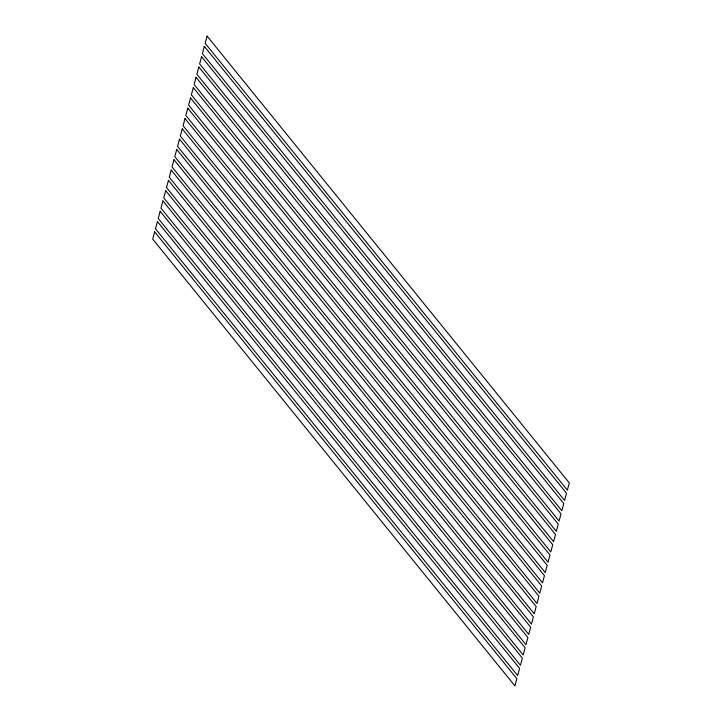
<?xml version="1.0" encoding="UTF-8"?>
<svg xmlns="http://www.w3.org/2000/svg" width="722" height="722" viewBox="0 0 722 722"><rect width="100%" height="100%" fill="white"/><g stroke="black" fill="none" stroke-linecap="round" stroke-linejoin="round"><path stroke-width="1.08" d="M154.643 231.861L152.712 239.072L514.903 685.9L516.835 678.689L154.643 231.861M157.405 221.555L155.474 228.766L517.665 675.593L519.596 668.382L157.405 221.555M160.167 211.257L158.226 218.468L520.427 665.296L522.358 658.085L160.167 211.257M162.919 200.951L160.988 208.162L523.188 654.989L525.12 647.778L162.919 200.951M165.681 190.644L163.75 197.864L525.95 644.692L527.881 637.472L165.681 190.644M168.443 180.347L166.511 187.558L528.712 634.385L530.643 627.174L168.443 180.347M171.204 170.04L169.273 177.251L531.473 624.079L533.405 616.868L171.204 170.04M173.966 159.733L172.035 166.953L534.226 613.781L536.166 606.561L173.966 159.733M176.728 149.436L174.796 156.647L536.987 603.475L538.928 596.264L176.728 149.436M179.489 139.129L177.558 146.34L539.749 593.168L541.681 585.957L179.489 139.129M182.251 128.832L180.32 136.043L542.511 582.871L544.442 575.66L182.251 128.832M185.012 118.525L183.072 125.736L545.272 572.564L547.204 565.353L185.012 118.525M187.774 108.219L185.834 115.439L548.034 562.267L549.965 555.047L187.774 108.219M190.527 97.921L188.595 105.132L550.796 551.96L552.727 544.749L190.527 97.921M193.288 87.615L191.357 94.826L553.557 541.653L555.489 534.442L193.288 87.615M196.05 77.308L194.119 84.528L556.319 531.356L558.25 524.136L196.05 77.308M198.812 67.011L196.88 74.222L559.081 521.049L561.012 513.838L198.812 67.011M201.573 56.704L199.642 63.915L561.833 510.743L563.774 503.532L201.573 56.704M204.335 46.407L202.404 53.618L564.595 500.445L566.526 493.234L204.335 46.407M207.097 36.1L205.165 43.311L567.357 490.139L569.288 482.928L207.097 36.1"/></g></svg>
